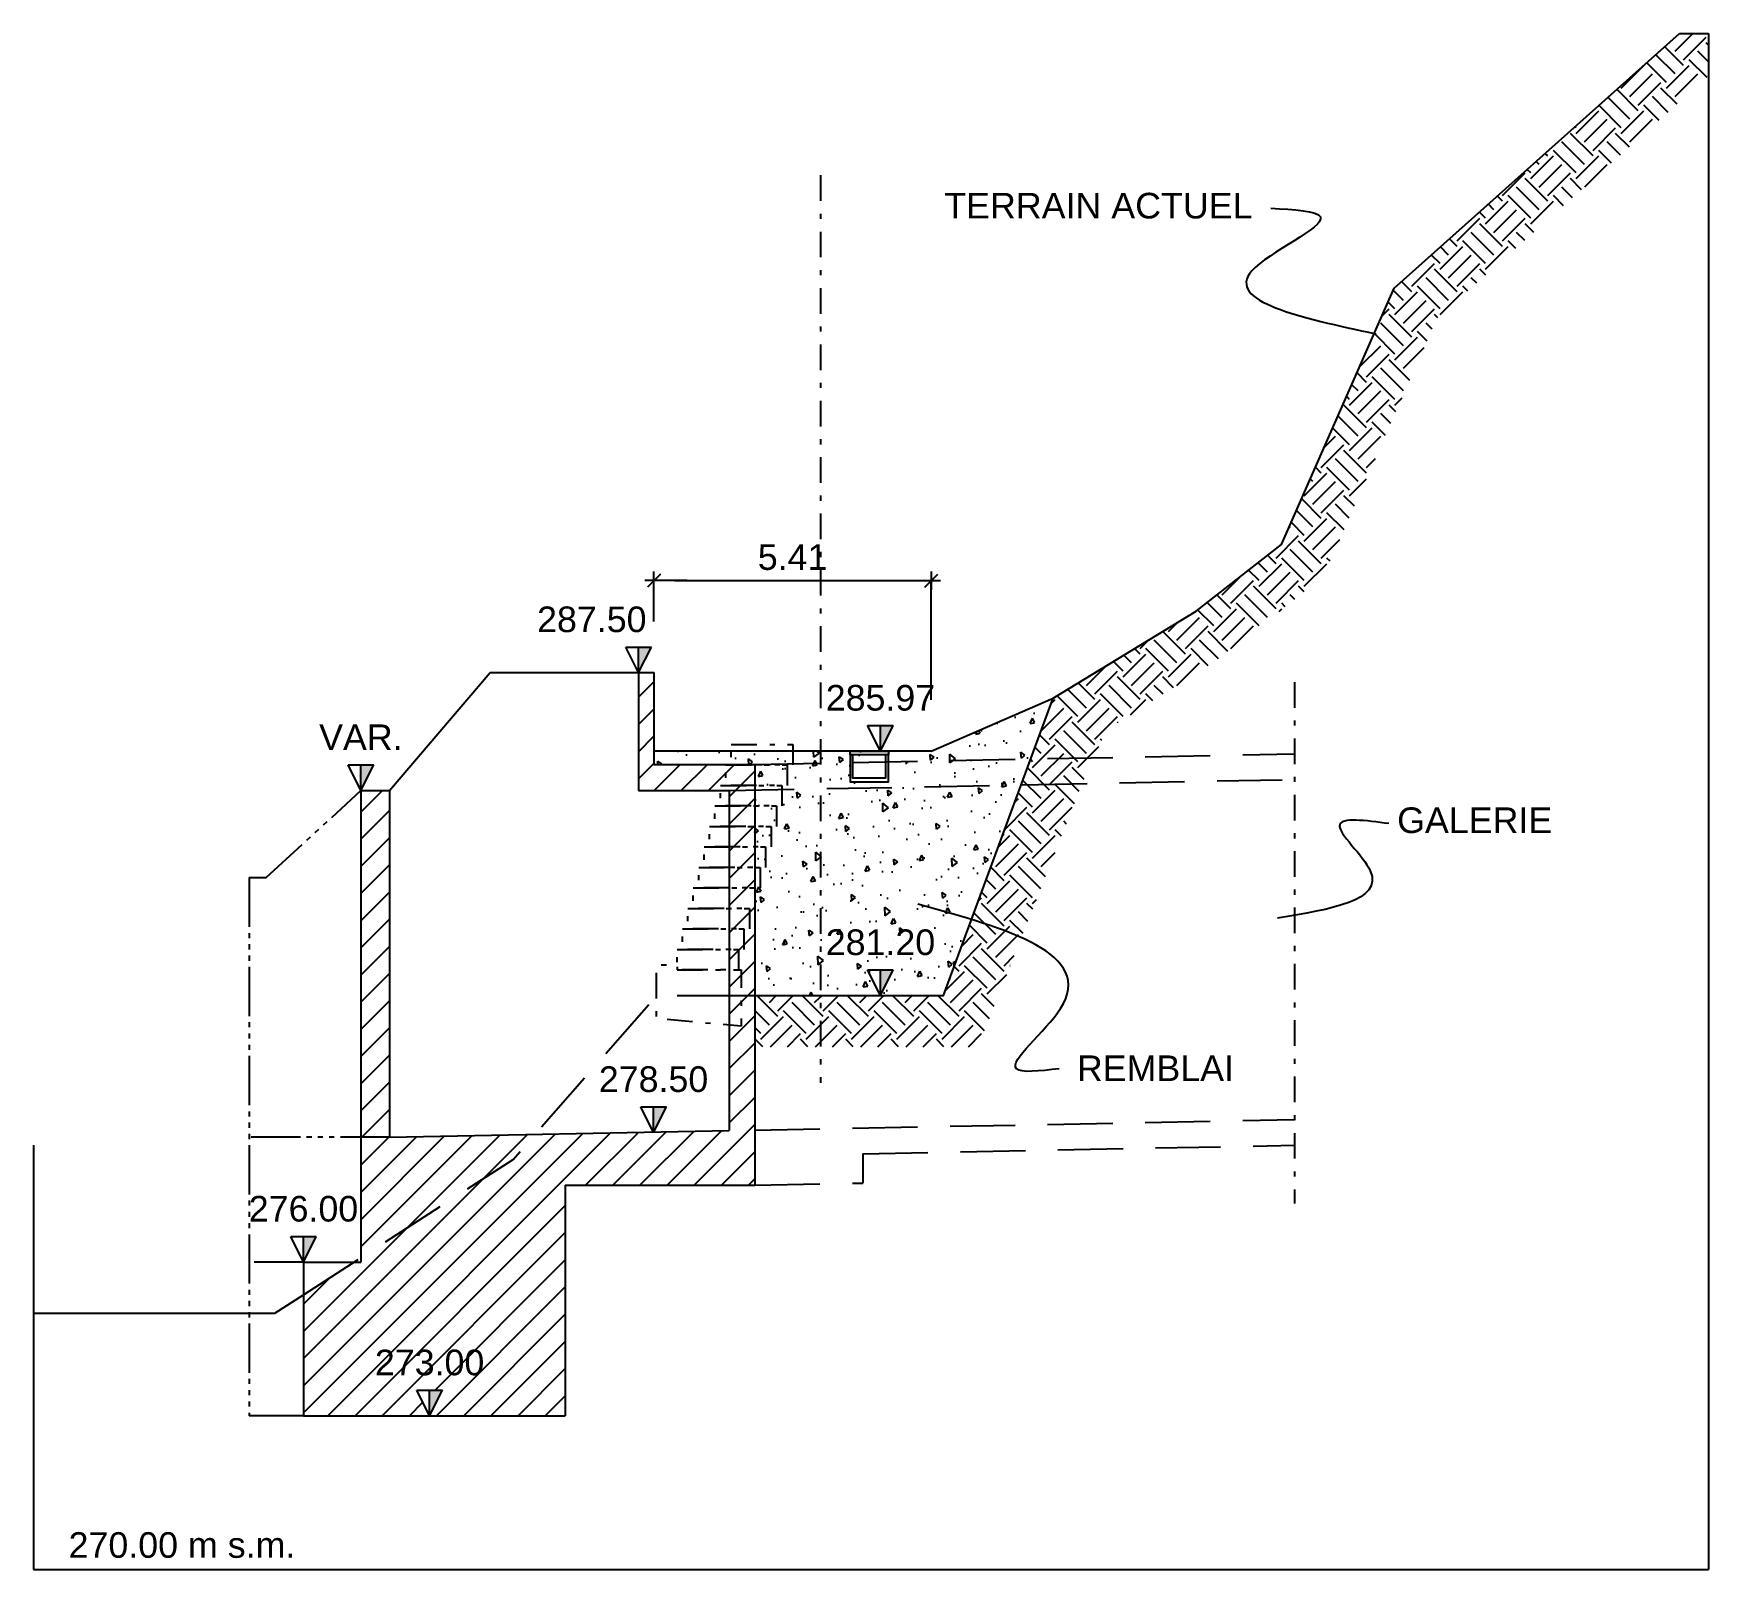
# Model space of a CAD drawing. Extents: x -236 to -84, y 532 to 751.
# Drawn here: x -154.04 to -121.35, y 563.36 to 593.33 of the extents above; entities that cross this region are included whole.
import ezdxf
from ezdxf.enums import TextEntityAlignment as Align

# ---------------------------------------------------------------- set-up
doc = ezdxf.new("R2010")
doc.units = 0
doc.header["$MEASUREMENT"] = 0
for name, pattern in [('ACAD_ISO05W100', [36, 24, -3, 0, -3, 0, -3, 0, -3]), ('NASCOSTA', [9.525, 6.35, -3.175]), ('TRATTOPUNTO', [1, 0.5, -0.25, 0, -0.25])]:
    doc.linetypes.add(name, pattern=pattern)
for name, color, linetype in [('DIME', 6, 'Continuous'), ('LIN010CO', 2, 'Continuous'), ('LIN018CO', 6, 'Continuous'), ('LIN018TR', 6, 'NASCOSTA'), ('LIN025CO', 7, 'Continuous'), ('LIN035CO', 1, 'Continuous'), ('LIN050CO', 3, 'Continuous'), ('TEXT035', 1, 'Continuous')]:
    doc.layers.add(name, color=color, linetype=linetype)
doc.layers.add('no_plot', color=5, linetype='Continuous', plot=False)
doc.styles.add('ARIAL', font='arial.ttf')
doc.styles.add('ROMANS', font='romans.shx')
doc.dimstyles.new('BO1', dxfattribs={"dimtxt": 0.25, "dimasz": 0.2, "dimexe": 0, "dimexo": 0.5, "dimgap": 0.1, "dimtad": 1, "dimzin": 0, "dimdsep": 46, "dimtxsty": 'ROMANS', "dimblk1": 'LINE', "dimblk2": 'LINE', "dimsah": 1, "dimcen": 2.5, "dimclrd": 256, "dimclre": 256, "dimclrt": 1, "dimadec": 0, "dimazin": 0, "dimtfac": 1, "dimtmove": 2, "dimatfit": 3, "dimldrblk": 'LINE', "dimfxl": 1, "dimtvp": 1, "dimtolj": 1, "dimtzin": 0, "dimarcsym": 0})
pattern_1 = [(45, (-14.8876, 437.252), (6e-17, 0.8838835), [0.625, -0.625]), (45, (-15.05334, 437.41775), (6e-17, 0.8838835), [0.625, -0.625]), (45, (-15.2191, 437.5835), (6e-17, 0.8838835), [0.625, -0.625]), (135, (-15.2191, 437.69396), (-0.8838835, 1e-16), [0.625, -0.625]), (135, (-15.05334, 437.8597), (-0.8838835, 1e-16), [0.625, -0.625]), (135, (-14.8876, 438.0254), (-0.8838835, 1e-16), [0.625, -0.625])]

# ---------------------------------------------------------------- blocks, each defined once
blk = doc.blocks.new('LIVELLI1')
at = {"layer": 'LIN018CO'}
blk.add_solid([(0, 0.25), (0, 0), (0.125, 0.25)], dxfattribs=at)
at = {"layer": 'LIN035CO'}
for p, q in [((-0.125, 0.25), (0.125, 0.25)), ((0, 0), (-0.125, 0.25)), ((0, 0), (0, 0.25)), ((0, 0), (0.125, 0.25))]:
    blk.add_line(p, q, dxfattribs=at)
at = {"layer": 'TEXT035', "style": 'ARIAL'}
blk.add_attdef('VALORE', text='', height=0.25, dxfattribs=at).set_placement((0, 0.395), align=Align.CENTER)
blk = doc.blocks.new('cavi')
at = {"layer": 'LIN025CO', "flags": 128}
blk.add_lwpolyline([(-1.2, -0.175), (-1.2, -0.1), (-0.45, -0.1), (-0.45, -0.175)], close=True, dxfattribs=at)
for points in [[(-1.2, -0.15), (-1.2, -0.7), (-0.45, -0.7), (-0.45, -0.15)], [(-1.15, -0.175), (-1.15, -0.625), (-0.5, -0.625), (-0.5, -0.175)]]:
    blk.add_lwpolyline(points, dxfattribs=at)
blk = doc.blocks.new('LINE')
for p, q in [((-1.6, 0), (0.45, 0)), ((0, 0.45), (0, -0.45))]:
    blk.add_line(p, q)
at = {"color": 3}
blk.add_line((-0.318, -0.318), (0.318, 0.318), dxfattribs=at)
blk = doc.blocks.new('*D45')
at = {"layer": 'Defpoints', "color": 0, "transparency": 16777216}
for p in [(-136.522, 582.653), (-141.933, 580.856), (-136.522, 579.326)]:
    blk.add_point(p, dxfattribs=at)
at = {"layer": 'DIME', "lineweight": -2, "transparency": 16777216}
for p, q in [((-141.933, 581.856), (-141.933, 582.653)), ((-141.533, 582.653), (-136.922, 582.653)), ((-136.522, 580.326), (-136.522, 582.653))]:
    blk.add_line(p, q, dxfattribs=at)
at = {"layer": 'DIME', "lineweight": -2, "transparency": 16777216, "xscale": 0.4, "yscale": 0.4, "zscale": 0.4, "rotation": 180}
blk.add_blockref('LINE', (-141.933, 582.653), dxfattribs=at)
at = {"layer": 'DIME', "lineweight": -2, "transparency": 16777216, "xscale": 0.4, "yscale": 0.4, "zscale": 0.4}
blk.add_blockref('LINE', (-136.522, 582.653), dxfattribs=at)
at = {"layer": 'DIME', "color": 1, "transparency": 16777216, "insert": (-139.227, 583.108), "char_height": 0.5, "attachment_point": 5, "style": 'ARIAL'}
blk.add_mtext('\\A1;5.41', dxfattribs=at)

msp = doc.modelspace()

# ---------------------------------------------------------------- hatches: boundary and pattern name
at = {"layer": 'LIN010CO'}
h = msp.add_hatch(dxfattribs=at)
h.set_pattern_fill('EARTH', color=256, scale=2.5, angle=45, style=0)
h.set_pattern_definition(pattern_1)
h.paths.add_polyline_path([(-121.351, 592.491), (-121.351, 593.328), (-121.914, 593.328), (-127.483, 588.356), (-129.683, 583.356), (-131.35, 582.059), (-134.144, 580.356), (-134.643, 579.002), (-133.453, 578.984), (-133.096, 579.74), (-130.987, 581.069), (-128.869, 582.722), (-126.655, 587.755)])
h.paths.add_polyline_path([(-133.569, 578.691), (-134.752, 578.707), (-136.283, 574.556), (-138.683, 574.556), (-138.683, 573.556), (-135.604, 573.556)])
h.paths.add_polyline_path([(-133.453, 578.984), (-134.643, 579.002), (-134.752, 578.707), (-133.569, 578.691)])
h = msp.add_hatch(dxfattribs=at)
h.set_pattern_fill('ANSI31', color=256, scale=3, style=0)
h.set_pattern_definition([(45, (-14.8876, 437.252), (-0.26516504, 0.26516504), [])])
h.paths.add_polyline_path([(-143.663, 570.856), (-139.963, 570.856), (-139.963, 574.556), (-140.463, 574.556), (-140.463, 571.919), (-142.178, 571.885), (-142.217, 571.808), (-142.255, 571.884), (-144.256, 571.844), (-144.683, 571.356), (-147.653, 569.439), (-147.653, 569.356), (-147.781, 569.356), (-148.773, 568.716), (-148.773, 566.356), (-146.312, 566.356), (-146.562, 566.856), (-146.062, 566.856), (-146.312, 566.356), (-143.663, 566.356)])
h.paths.add_polyline_path([(-144.683, 571.356), (-144.256, 571.844), (-147.093, 571.789), (-147.653, 571.789), (-147.653, 569.439)], flags=16)
h.paths.add_polyline_path([(-147.093, 578.556), (-147.653, 578.556), (-147.653, 571.789), (-147.093, 571.789)])
h.paths.add_polyline_path([(-139.963, 575.056), (-140.463, 575.056), (-140.463, 574.556), (-139.963, 574.556)])
h.paths.add_polyline_path([(-139.963, 576.033), (-140.241, 575.056), (-139.963, 575.056)], flags=16)
h.paths.add_polyline_path([(-139.963, 578.566), (-140.463, 578.556), (-140.463, 575.056), (-140.241, 575.056), (-139.963, 576.033)])
h.paths.add_polyline_path([(-139.963, 579.066), (-140.601, 579.066), (-140.746, 578.556), (-140.463, 578.556), (-139.963, 578.566)])
h.paths.add_polyline_path([(-140.601, 579.066), (-141.933, 579.066), (-141.933, 580.856), (-142.233, 580.856), (-142.233, 578.556), (-140.746, 578.556)])
h.paths.add_polyline_path([(-147.508, 567.01), (-145.117, 567.01), (-145.117, 567.776), (-147.508, 567.776)], flags=24)
h.paths.add_polyline_path([(-149.502, 570.01), (-147.111, 570.01), (-147.111, 570.776), (-149.502, 570.776)], flags=9)
h = msp.add_hatch(dxfattribs=at)
h.set_pattern_fill('AR-CONC', color=256, scale=0.15, angle=45, style=0)
h.set_pattern_definition([(95, (-14.8876, 437.252), (0.827328, 0.6942106), [0.1125, -1.2375]), (40, (-14.8876, 437.252), (-0.944988, 0.650652), [0.09, -0.99]), (145.4514, (-14.8187, 437.3099), (-0.117659, 1.344863), [0.09561, -1.051713]), (91.1842, (-15.0997, 437.4642), (1.3075395, 0.956421), [0.16875, -1.85625]), (141.6356, (-14.9908, 437.5439), (-0.041849, 2.024568), [0.143415, -1.57757]), (36.1842, (-15.0997, 437.4642), (-0.04185, 2.024568), [0.135, -1.485]), (66, (-14.94065, 437.5172), (1.0601574, 0.2060737), [0.1125, -1.2375]), (11, (-14.9406, 437.5172), (-0.511063, 1.0272127), [0.09, -0.99]), (116.4514, (-14.8523, 437.5344), (0.5490954, 1.233286), [0.09561, -1.051713]), (82.5, (-14.8876, 437.252), (-0.3401898, 0.3659847), [0, -0.978, 0, -1.005, 0, -0.99375]), (52.5, (-14.8876, 437.252), (-0.1393094, 0.6973642), [0, -0.573, 0, -0.9555, 0, -0.37875]), (12.5, (-15.12414, 437.0155), (0.59012725, 0.54228114), [0, -0.375, 0, -1.17, 0, -1.5525]), (2.5, (-15.2302, 436.9094), (0.512385, 0.7247397), [0, -0.4875, 0, -0.777, 0, -1.1025])])
h.paths.add_polyline_path([(-137.793, 579.326), (-141.933, 579.326), (-141.933, 579.066), (-139.963, 579.066), (-139.963, 574.556), (-136.283, 574.556), (-134.524, 579.326), (-134.144, 580.356), (-136.522, 579.326), (-137.043, 579.326), (-137.043, 578.726), (-137.793, 578.726)])
h = msp.add_hatch(dxfattribs=at)
h.set_pattern_fill('EARTH', color=256, scale=2.5, angle=45, style=0)
h.set_pattern_definition(pattern_1)
h.paths.add_polyline_path([(-138.683, 574.556), (-139.963, 574.556), (-139.963, 573.556), (-138.683, 573.556)])

# ---------------------------------------------------------------- linework, layer by layer
for p, q in [((-121.351, 593.328), (-121.351, 563.356)), ((-154.043, 571.637), (-154.043, 563.356)), ((-154.043, 563.356), (-121.351, 563.356))]:
    msp.add_line(p, q, dxfattribs=at)
at = {"layer": 'LIN018CO', "linetype": 'TRATTOPUNTO', "flags": 128}
for points in [[(-140.424, 579.456), (-139.224, 579.456), (-139.224, 579.056), (-140.424, 579.056), (-140.424, 579.456)], [(-140.53, 579.056), (-139.33, 579.056), (-139.33, 578.656), (-140.53, 578.656), (-140.53, 579.056)], [(-140.636, 578.656), (-139.436, 578.656), (-139.436, 578.256), (-140.636, 578.256), (-140.636, 578.656)], [(-140.742, 578.256), (-139.542, 578.256), (-139.542, 577.856), (-140.742, 577.856), (-140.742, 578.256)], [(-140.848, 577.856), (-139.648, 577.856), (-139.648, 577.456), (-140.848, 577.456), (-140.848, 577.856)], [(-140.954, 577.456), (-139.754, 577.456), (-139.754, 577.056), (-140.954, 577.056), (-140.954, 577.456)], [(-141.06, 577.056), (-139.86, 577.056), (-139.86, 576.656), (-141.06, 576.656), (-141.06, 577.056)], [(-141.165, 576.656), (-139.965, 576.656), (-139.965, 576.256), (-141.165, 576.256), (-141.165, 576.656)], [(-141.271, 576.256), (-140.071, 576.256), (-140.071, 575.856), (-141.271, 575.856), (-141.271, 576.256)], [(-141.377, 575.856), (-140.177, 575.856), (-140.177, 575.456), (-141.377, 575.456), (-141.377, 575.856)], [(-141.483, 575.456), (-140.283, 575.456), (-140.283, 575.056), (-141.483, 575.056), (-141.483, 575.456)]]:
    msp.add_lwpolyline(points, dxfattribs=at)
msp.add_lwpolyline([(-141.483, 575.056), (-140.233, 575.056), (-140.233, 573.956), (-141.883, 574.106), (-141.883, 575.156), (-141.483, 575.156)], close=True, dxfattribs=at)
at = {"layer": 'LIN018CO'}
for points in [[(-129.895, 589.919), (-128.925, 589.751), (-130.267, 588.691), (-127.846, 587.469)], [(-127.589, 577.911), (-128.549, 577.887), (-127.951, 576.986), (-129.763, 576.067)], [(-134.027, 573.127), (-134.859, 573.127), (-133.998, 574.303), (-136.781, 576.339)]]:
    msp.add_spline(points, degree=3, dxfattribs=at)
at = {"layer": 'LIN018TR', "linetype": 'TRATTOPUNTO'}
msp.add_line((-129.434, 580.673), (-129.434, 570.499), dxfattribs=at)
at = {"layer": 'LIN018TR', "ltscale": 0.2}
for p, q in [((-139.963, 579.066), (-129.443, 579.272)), ((-140.463, 578.556), (-129.434, 578.772)), ((-139.963, 571.929), (-129.434, 572.135)), ((-137.857, 571.47), (-137.857, 570.897)), ((-139.963, 570.856), (-137.857, 570.897))]:
    msp.add_line(p, q, dxfattribs=at)
at = {"layer": 'LIN018TR', "linetype": 'ACAD_ISO05W100', "ltscale": 0.04}
for p, q in [((-149.504, 576.856), (-147.653, 578.556)), ((-149.833, 576.856), (-149.833, 566.356)), ((-149.833, 576.856), (-149.504, 576.856)), ((-147.093, 571.789), (-149.833, 571.789)), ((-148.773, 569.356), (-149.833, 569.356))]:
    msp.add_line(p, q, dxfattribs=at)
at = {"layer": 'LIN018TR', "linetype": 'NASCOSTA', "ltscale": 0.2}
msp.add_line((-137.857, 571.47), (-129.424, 571.635), dxfattribs=at)
at = {"layer": 'LIN018TR', "linetype": 'ACAD_ISO05W100', "ltscale": 0.05}
msp.add_line((-148.773, 566.356), (-149.833, 566.356), dxfattribs=at)
at = {"layer": 'LIN018TR', "ltscale": 0.2, "flags": 128}
msp.add_lwpolyline([(-148.773, 568.716), (-144.683, 571.356), (-141.883, 574.556), (-140.463, 574.556)], dxfattribs=at)
at = {"layer": 'LIN025CO'}
for p, q in [((-121.914, 593.328), (-121.351, 593.328)), ((-147.093, 578.556), (-145.133, 580.856)), ((-145.133, 580.856), (-142.233, 580.856))]:
    msp.add_line(p, q, dxfattribs=at)
at = {"layer": 'LIN025CO', "flags": 128}
for points in [[(-140.463, 574.556), (-136.283, 574.556), (-134.144, 580.356), (-131.35, 582.059), (-129.683, 583.356), (-127.483, 588.356), (-121.914, 593.328)], [(-154.043, 568.356), (-149.33, 568.356), (-148.773, 568.716)]]:
    msp.add_lwpolyline(points, dxfattribs=at)
at = {"layer": 'LIN035CO', "flags": 128}
for points in [[(-136.522, 579.326), (-134.144, 580.356)], [(-136.522, 579.326), (-141.933, 579.326)]]:
    msp.add_lwpolyline(points, dxfattribs=at)
at = {"layer": 'LIN050CO'}
for p, q in [((-142.233, 580.856), (-142.233, 578.556)), ((-142.233, 580.856), (-141.933, 580.856)), ((-141.933, 580.856), (-141.933, 579.066)), ((-141.933, 579.066), (-139.967, 579.066)), ((-139.963, 579.066), (-139.963, 570.856)), ((-147.653, 578.556), (-147.653, 569.356)), ((-147.653, 578.556), (-147.093, 578.556)), ((-147.093, 578.556), (-147.093, 571.789)), ((-142.233, 578.556), (-140.463, 578.556)), ((-140.463, 578.556), (-140.463, 571.919)), ((-147.093, 571.789), (-140.463, 571.919)), ((-143.663, 570.856), (-139.963, 570.856)), ((-143.663, 570.856), (-143.663, 566.356)), ((-148.773, 569.356), (-148.773, 566.356)), ((-148.773, 569.356), (-147.653, 569.356)), ((-148.773, 566.356), (-143.663, 566.356))]:
    msp.add_line(p, q, dxfattribs=at)
at = {"layer": 'no_plot', "linetype": 'TRATTOPUNTO'}
msp.add_line((-138.683, 590.561), (-138.683, 572.852), dxfattribs=at)

# ---------------------------------------------------------------- block references
ref = msp.add_blockref('LIVELLI1', (-142.233, 580.856), dxfattribs=dict(xscale=2, yscale=2, zscale=2))
ref.add_attrib('VALORE', '287.50', dxfattribs={"layer": 'TEXT035', "height": 0.5, "style": 'ARIAL'}).set_placement((-143.146, 581.647), align=Align.CENTER)
at = {"xscale": 2, "yscale": 2, "zscale": 2}
for p, values in [((-137.512, 579.326), {'VALORE': '285.97'}), ((-147.653, 578.556), {'VALORE': 'VAR.'}), ((-137.512, 574.556), {'VALORE': '281.20'}), ((-141.941, 571.884), {'VALORE': '278.50'}), ((-148.773, 569.356), {'VALORE': '276.00'}), ((-146.312, 566.356), {'VALORE': '273.00'})]:
    msp.add_blockref('LIVELLI1', p, dxfattribs=at).add_auto_attribs(values)
at = {"layer": 'LIN025CO'}
msp.add_blockref('cavi', (-136.905, 579.426), dxfattribs=at)

# ---------------------------------------------------------------- texts
at = {"layer": 'TEXT035', "style": 'ARIAL'}
for s, p in [('TERRAIN ACTUEL', (-136.266, 589.719)), ('GALERIE', (-127.428, 577.727)), ('REMBLAI', (-133.678, 572.887)), ('270.00 m s.m.', (-153.358, 563.584))]:
    msp.add_text(s, height=0.5, dxfattribs=at).set_placement(p)

# ---------------------------------------------------------------- dimensions: what is measured, and where the dimension line sits
at = {"layer": 'DIME'}
dim = msp.add_linear_dim(base=(-136.522, 582.653), p1=(-141.933, 580.856), p2=(-136.522, 579.326), dimstyle='BO1', override={"dimscale": 2, "dimtxsty": 'ARIAL'}, dxfattribs=at)
dim.commit()
dim.dimension.update_dxf_attribs({"geometry": '*D45', "text_midpoint": (-139.227, 583.108)})

doc.saveas('drawing.dxf')
